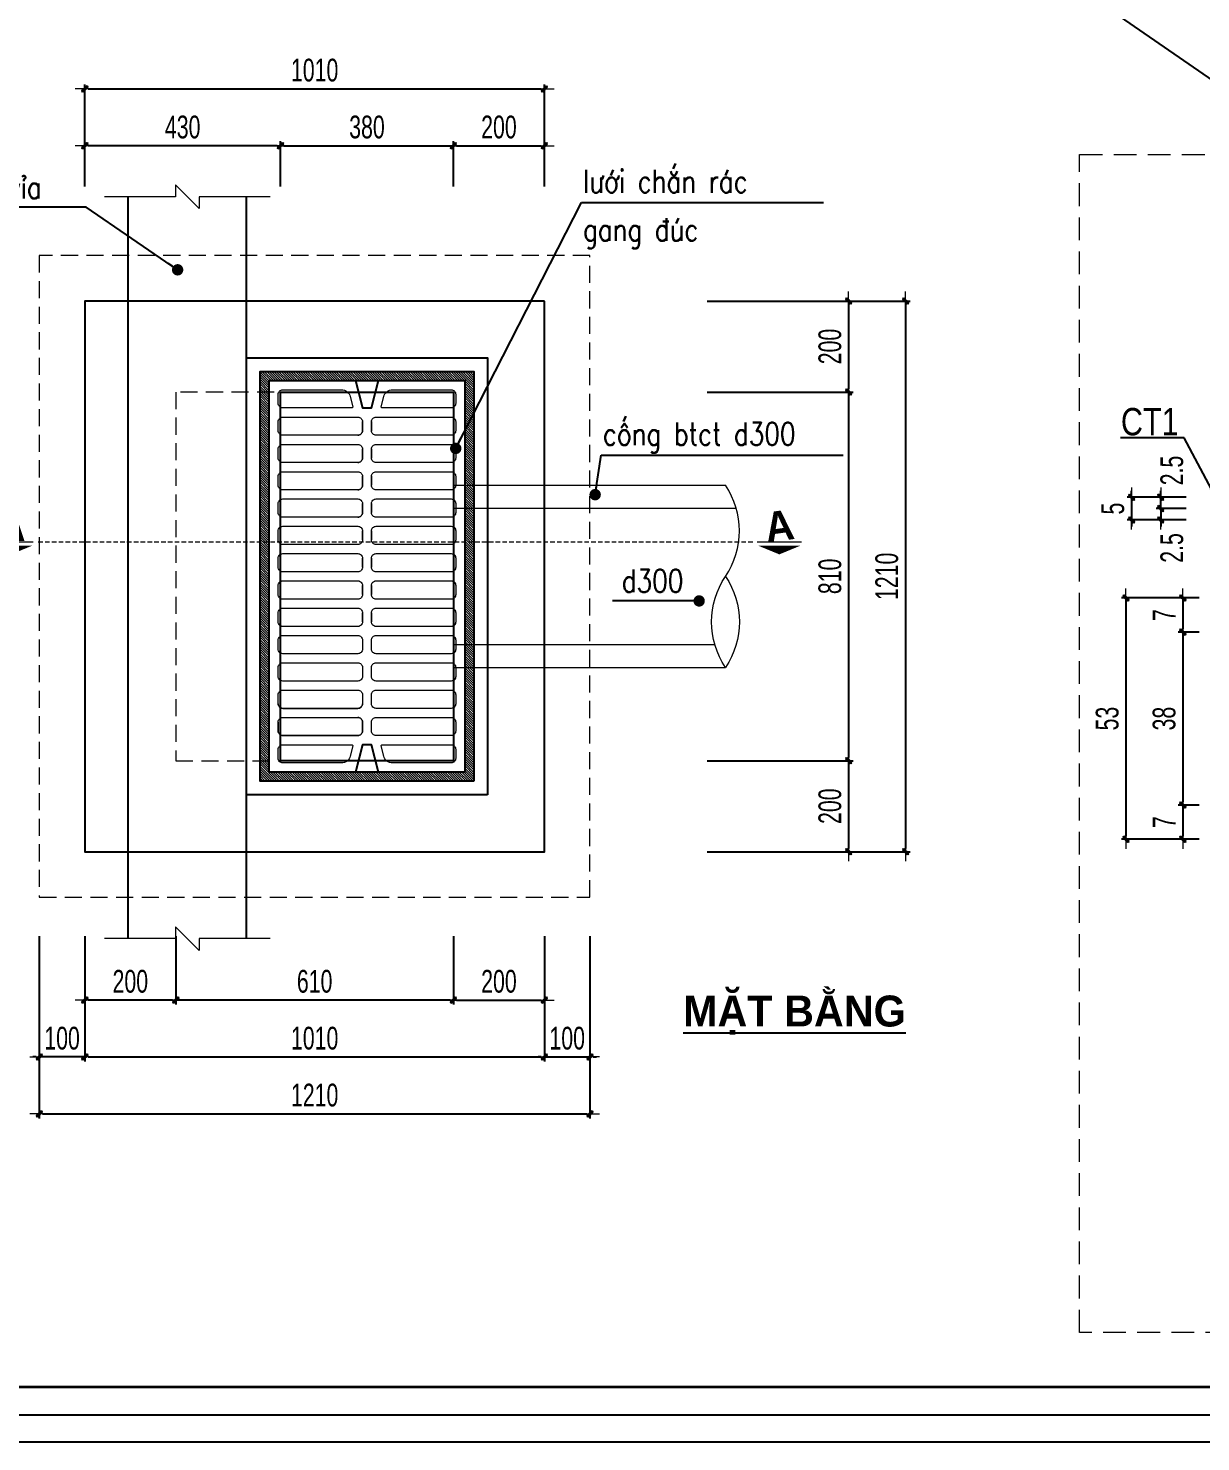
# Model space of a CAD drawing. Header units: inches. Extents: x 144032 to 217447, y 5454 to 57833.
# Drawn here: x 170071 to 172647, y 36756 to 39862 of the extents above; entities that cross this region are included whole.
import ezdxf
from ezdxf.enums import TextEntityAlignment as Align

# ---------------------------------------------------------------- set-up
doc = ezdxf.new("R2010")
doc.units = ezdxf.units.IN
doc.header["$MEASUREMENT"] = 0
doc.linetypes.add('HIDDEN', pattern=[0.375, 0.25, -0.125])
doc.layers.add('ENTTNTHIETKE1', color=2, linetype='Continuous')
doc.layers.add('KHUNGTEN', color=5, linetype='Continuous')
doc.layers.add('KCS_Plotter', color=11, linetype='Continuous', plot=False)
for name, color, linetype, lineweight in [('LC Dim', 8, 'Continuous', 18), ('LC Hatch', 252, 'Continuous', 9), ('LC Khac', 4, 'Continuous', 9), ('LC MANH DUT', 35, 'HIDDEN', 5), ('LC Net dam2', 6, 'Continuous', 40), ('LC Net manh', 9, 'Continuous', 5), ('LC Net thay', 7, 'Continuous', 25), ('LC Text1', 3, 'Continuous', 20), ('LC Text2', 7, 'Continuous', 25), ('THEP', 1, 'Continuous', 35)]:
    doc.layers.add(name, color=color, linetype=linetype, lineweight=lineweight)
doc.styles.add('HOATBIF', font='hoatbif.shx', dxfattribs={"width": 0.7})
doc.styles.add('LC 1', font='')
doc.styles.add('LC 3', font='vnsimli.shx', dxfattribs={"width": 0.75})
doc.styles.add('T2', font='', dxfattribs={"width": 0.8})
doc.styles.get('LC 1').set_extended_font_data('.VnAvantH', bold=True)
doc.styles.get('T2').set_extended_font_data('.VnArialH')
doc.dimstyles.new('1-100(1-25)', dxfattribs={"dimscale": 25, "dimtxt": 2.5, "dimasz": 0.35, "dimexe": 0.5, "dimexo": 0, "dimgap": 0.8, "dimtad": 1, "dimdec": 0, "dimzin": 0, "dimdsep": 46, "dimtxsty": 'HOATBIF', "dimblk1": 'DOT', "dimblk2": 'DOT', "dimsah": 1, "dimcen": -1, "dimdle": 1, "dimclrd": 256, "dimclre": 256, "dimclrt": 4, "dimadec": 3, "dimazin": 2, "dimtfac": 0.333333, "dimtdec": 0, "dimtix": 1, "dimtmove": 2, "dimatfit": 3, "dimldrblk": 'DOT', "dimfxl": 1, "dimtvp": 0.833333, "dimtolj": 1, "dimtzin": 0, "dimarcsym": 0})

# ---------------------------------------------------------------- blocks, each defined once
blk = doc.blocks.new('DOT')
at = {"layer": 'LC Dim'}
blk.add_line((-3, 0), (3, 0), dxfattribs=at)
at = {"layer": 'LC Dim', "color": 4}
blk.add_line((-1, -1), (1, 1), dxfattribs=at)
blk.add_lwpolyline([(0.5, 1), (-1, -0.5), (-0.5, -1), (1, 0.5)], close=True, dxfattribs=at)
blk = doc.blocks.new('*D84')
at = {"layer": 'Defpoints', "color": 0, "transparency": 16777216}
for p in [(172644.2, 38609.9), (172483, 38079.9), (172644.2, 38079.9)]:
    blk.add_point(p, dxfattribs=at)
at = {"layer": 'LC Dim', "lineweight": -2, "transparency": 16777216}
for p, q in [((172644.2, 38609.9), (172473, 38609.9)), ((172483, 38602.9), (172483, 38086.9)), ((172644.2, 38079.9), (172473, 38079.9))]:
    blk.add_line(p, q, dxfattribs=at)
at = {"layer": 'LC Dim', "lineweight": -2, "transparency": 16777216, "xscale": 7, "yscale": 7, "zscale": 7}
for p, rotation in [((172483, 38609.9), 90), ((172483, 38079.9), 270)]:
    blk.add_blockref('DOT', p, dxfattribs=dict(at, rotation=rotation))
at = {"layer": 'LC Dim', "color": 4, "transparency": 16777216, "insert": (172442, 38344.9), "char_height": 50, "attachment_point": 5, "rotation": 90, "style": 'HOATBIF'}
blk.add_mtext('\\A1;53', dxfattribs=at)
blk = doc.blocks.new('_Dot')
at = {"color": 0, "linetype": 'ByBlock', "lineweight": -2}
blk.add_line((-0.5, 0), (-1, 0), dxfattribs=at)
at = {"color": 0, "linetype": 'ByBlock', "const_width": 0.5}
blk.add_lwpolyline([(-0.25, 0, 1), (0.25, 0, 1)], format="xyb", close=True, dxfattribs=at)
blk = doc.blocks.new('*D100')
at = {"layer": 'Defpoints', "color": 0, "transparency": 16777216}
for p in [(172644.2, 38609.9), (172608, 38534.9), (172644.2, 38534.9)]:
    blk.add_point(p, dxfattribs=at)
at = {"layer": 'LC Dim', "lineweight": -2, "transparency": 16777216}
for p, q in [((172644.2, 38609.9), (172598, 38609.9)), ((172608, 38602.9), (172608, 38541.9)), ((172644.2, 38534.9), (172598, 38534.9))]:
    blk.add_line(p, q, dxfattribs=at)
at = {"layer": 'LC Dim', "lineweight": -2, "transparency": 16777216, "xscale": 7, "yscale": 7, "zscale": 7}
for p, rotation in [((172608, 38609.9), 90), ((172608, 38534.9), 270)]:
    blk.add_blockref('DOT', p, dxfattribs=dict(at, rotation=rotation))
at = {"layer": 'LC Dim', "color": 4, "transparency": 16777216, "insert": (172567, 38572.4), "char_height": 50, "attachment_point": 5, "rotation": 90, "style": 'HOATBIF'}
blk.add_mtext('\\A1;7', dxfattribs=at)
blk = doc.blocks.new('*D101')
at = {"layer": 'Defpoints', "color": 0, "transparency": 16777216}
for p in [(172644.2, 38534.9), (172608, 38154.9), (172644.2, 38154.9)]:
    blk.add_point(p, dxfattribs=at)
at = {"layer": 'LC Dim', "lineweight": -2, "transparency": 16777216}
for p, q in [((172644.2, 38534.9), (172598, 38534.9)), ((172608, 38527.9), (172608, 38161.9)), ((172644.2, 38154.9), (172598, 38154.9))]:
    blk.add_line(p, q, dxfattribs=at)
at = {"layer": 'LC Dim', "lineweight": -2, "transparency": 16777216, "xscale": 7, "yscale": 7, "zscale": 7}
for p, rotation in [((172608, 38534.9), 90), ((172608, 38154.9), 270)]:
    blk.add_blockref('DOT', p, dxfattribs=dict(at, rotation=rotation))
at = {"layer": 'LC Dim', "color": 4, "transparency": 16777216, "insert": (172567, 38344.9), "char_height": 50, "attachment_point": 5, "rotation": 90, "style": 'HOATBIF'}
blk.add_mtext('\\A1;38', dxfattribs=at)
blk = doc.blocks.new('*D102')
at = {"layer": 'Defpoints', "color": 0, "transparency": 16777216}
for p in [(172644.2, 38154.9), (172608, 38079.9), (172644.2, 38079.9)]:
    blk.add_point(p, dxfattribs=at)
at = {"layer": 'LC Dim', "lineweight": -2, "transparency": 16777216}
for p, q in [((172644.2, 38154.9), (172598, 38154.9)), ((172608, 38147.9), (172608, 38086.9)), ((172644.2, 38079.9), (172598, 38079.9))]:
    blk.add_line(p, q, dxfattribs=at)
at = {"layer": 'LC Dim', "lineweight": -2, "transparency": 16777216, "xscale": 7, "yscale": 7, "zscale": 7}
for p, rotation in [((172608, 38154.9), 90), ((172608, 38079.9), 270)]:
    blk.add_blockref('DOT', p, dxfattribs=dict(at, rotation=rotation))
at = {"layer": 'LC Dim', "color": 4, "transparency": 16777216, "insert": (172567, 38117.4), "char_height": 50, "attachment_point": 5, "rotation": 90, "style": 'HOATBIF'}
blk.add_mtext('\\A1;7', dxfattribs=at)
blk = doc.blocks.new('*D111')
at = {"layer": 'Defpoints', "color": 0, "transparency": 16777216}
for p in [(172615.5, 38806.3), (172559.4, 38781.3), (172615.5, 38781.3)]:
    blk.add_point(p, dxfattribs=at)
at = {"layer": 'LC Dim', "lineweight": -2, "transparency": 16777216}
for p, q in [((172559.4, 38813.3), (172559.4, 38820.3)), ((172615.5, 38806.3), (172549.4, 38806.3)), ((172559.4, 38806.3), (172559.4, 38781.3)), ((172615.5, 38781.3), (172549.4, 38781.3)), ((172559.4, 38774.3), (172559.4, 38767.3))]:
    blk.add_line(p, q, dxfattribs=at)
at = {"layer": 'LC Dim', "lineweight": -2, "transparency": 16777216, "xscale": 7, "yscale": 7, "zscale": 7}
for p, rotation in [((172559.4, 38806.3), 270), ((172559.4, 38781.3), 90)]:
    blk.add_blockref('DOT', p, dxfattribs=dict(at, rotation=rotation))
at = {"layer": 'LC Dim', "color": 4, "transparency": 16777216, "insert": (172584, 38719.8), "char_height": 50, "attachment_point": 5, "rotation": 90, "style": 'HOATBIF'}
blk.add_mtext('\\A1;2.5', dxfattribs=at)
blk = doc.blocks.new('*D112')
at = {"layer": 'Defpoints', "color": 0, "transparency": 16777216}
for p in [(172559.4, 38831.3), (172615.5, 38831.3), (172615.5, 38806.3)]:
    blk.add_point(p, dxfattribs=at)
at = {"layer": 'LC Dim', "lineweight": -2, "transparency": 16777216}
for p, q in [((172615.5, 38831.3), (172549.4, 38831.3)), ((172559.4, 38838.3), (172559.4, 38845.3)), ((172559.4, 38806.3), (172559.4, 38831.3)), ((172615.5, 38806.3), (172549.4, 38806.3)), ((172559.4, 38799.3), (172559.4, 38792.3))]:
    blk.add_line(p, q, dxfattribs=at)
at = {"layer": 'LC Dim', "lineweight": -2, "transparency": 16777216, "xscale": 7, "yscale": 7, "zscale": 7}
for p, rotation in [((172559.4, 38831.3), 270), ((172559.4, 38806.3), 90)]:
    blk.add_blockref('DOT', p, dxfattribs=dict(at, rotation=rotation))
at = {"layer": 'LC Dim', "color": 4, "transparency": 16777216, "insert": (172584, 38890), "char_height": 50, "attachment_point": 5, "rotation": 90, "style": 'HOATBIF'}
blk.add_mtext('\\A1;2.5', dxfattribs=at)
blk = doc.blocks.new('*D113')
at = {"layer": 'Defpoints', "color": 0, "transparency": 16777216}
for p in [(172615.5, 38831.3), (172495.3, 38781.3), (172615.5, 38781.3)]:
    blk.add_point(p, dxfattribs=at)
at = {"layer": 'LC Dim', "lineweight": -2, "transparency": 16777216}
for p, q in [((172615.5, 38831.3), (172485.3, 38831.3)), ((172495.3, 38838.3), (172495.3, 38845.3)), ((172495.3, 38831.3), (172495.3, 38781.3)), ((172615.5, 38781.3), (172485.3, 38781.3)), ((172495.3, 38774.3), (172495.3, 38767.3))]:
    blk.add_line(p, q, dxfattribs=at)
at = {"layer": 'LC Dim', "lineweight": -2, "transparency": 16777216, "xscale": 7, "yscale": 7, "zscale": 7}
for p, rotation in [((172495.3, 38831.3), 270), ((172495.3, 38781.3), 90)]:
    blk.add_blockref('DOT', p, dxfattribs=dict(at, rotation=rotation))
at = {"layer": 'LC Dim', "color": 4, "transparency": 16777216, "insert": (172454.3, 38806.3), "char_height": 50, "attachment_point": 5, "rotation": 90, "style": 'HOATBIF'}
blk.add_mtext('\\A1;5', dxfattribs=at)
blk = doc.blocks.new('*D153')
at = {"layer": 'Defpoints', "color": 0, "transparency": 16777216}
for p in [(170395.2, 37866.9), (171005.2, 37866.9), (170395.2, 37726.4)]:
    blk.add_point(p, dxfattribs=at)
at = {"layer": 'LC Dim', "lineweight": -2, "transparency": 16777216}
for p, q in [((170395.2, 37866.9), (170395.2, 37716.4)), ((171005.2, 37866.9), (171005.2, 37716.4)), ((170998.2, 37726.4), (170402.2, 37726.4))]:
    blk.add_line(p, q, dxfattribs=at)
at = {"layer": 'LC Dim', "lineweight": -2, "transparency": 16777216, "xscale": 7, "yscale": 7, "zscale": 7, "rotation": 180}
blk.add_blockref('DOT', (170395.2, 37726.4), dxfattribs=at)
at = {"layer": 'LC Dim', "lineweight": -2, "transparency": 16777216, "xscale": 7, "yscale": 7, "zscale": 7}
blk.add_blockref('DOT', (171005.2, 37726.4), dxfattribs=at)
at = {"layer": 'LC Dim', "color": 4, "transparency": 16777216, "insert": (170700.2, 37767.4), "char_height": 50, "attachment_point": 5, "style": 'HOATBIF'}
blk.add_mtext('\\A1;610', dxfattribs=at)
blk = doc.blocks.new('*D154')
at = {"layer": 'Defpoints', "color": 0, "transparency": 16777216}
for p in [(170195.2, 37866.9), (170395.2, 37866.9), (170195.2, 37726.4)]:
    blk.add_point(p, dxfattribs=at)
at = {"layer": 'LC Dim', "lineweight": -2, "transparency": 16777216}
for p, q in [((170195.2, 37866.9), (170195.2, 37716.4)), ((170395.2, 37866.9), (170395.2, 37716.4)), ((170388.2, 37726.4), (170202.2, 37726.4))]:
    blk.add_line(p, q, dxfattribs=at)
at = {"layer": 'LC Dim', "lineweight": -2, "transparency": 16777216, "xscale": 7, "yscale": 7, "zscale": 7, "rotation": 180}
blk.add_blockref('DOT', (170195.2, 37726.4), dxfattribs=at)
at = {"layer": 'LC Dim', "lineweight": -2, "transparency": 16777216, "xscale": 7, "yscale": 7, "zscale": 7}
blk.add_blockref('DOT', (170395.2, 37726.4), dxfattribs=at)
at = {"layer": 'LC Dim', "color": 4, "transparency": 16777216, "insert": (170295.2, 37767.4), "char_height": 50, "attachment_point": 5, "style": 'HOATBIF'}
blk.add_mtext('\\A1;200', dxfattribs=at)
blk = doc.blocks.new('*D155')
at = {"layer": 'Defpoints', "color": 0, "transparency": 16777216}
for p in [(171005.2, 37866.9), (171205.2, 37866.9), (171205.2, 37726.4)]:
    blk.add_point(p, dxfattribs=at)
at = {"layer": 'LC Dim', "lineweight": -2, "transparency": 16777216}
for p, q in [((171005.2, 37866.9), (171005.2, 37716.4)), ((171205.2, 37866.9), (171205.2, 37716.4)), ((171012.2, 37726.4), (171198.2, 37726.4))]:
    blk.add_line(p, q, dxfattribs=at)
at = {"layer": 'LC Dim', "lineweight": -2, "transparency": 16777216, "xscale": 7, "yscale": 7, "zscale": 7, "rotation": 180}
blk.add_blockref('DOT', (171005.2, 37726.4), dxfattribs=at)
at = {"layer": 'LC Dim', "lineweight": -2, "transparency": 16777216, "xscale": 7, "yscale": 7, "zscale": 7}
blk.add_blockref('DOT', (171205.2, 37726.4), dxfattribs=at)
at = {"layer": 'LC Dim', "color": 4, "transparency": 16777216, "insert": (171105.2, 37767.4), "char_height": 50, "attachment_point": 5, "style": 'HOATBIF'}
blk.add_mtext('\\A1;200', dxfattribs=at)
blk = doc.blocks.new('*D156')
at = {"layer": 'Defpoints', "color": 0, "transparency": 16777216}
for p in [(170195.2, 37866.9), (171205.2, 37866.9), (171205.2, 37601.4)]:
    blk.add_point(p, dxfattribs=at)
at = {"layer": 'LC Dim', "lineweight": -2, "transparency": 16777216}
for p, q in [((170195.2, 37866.9), (170195.2, 37591.4)), ((171205.2, 37866.9), (171205.2, 37591.4)), ((170202.2, 37601.4), (171198.2, 37601.4))]:
    blk.add_line(p, q, dxfattribs=at)
at = {"layer": 'LC Dim', "lineweight": -2, "transparency": 16777216, "xscale": 7, "yscale": 7, "zscale": 7, "rotation": 180}
blk.add_blockref('DOT', (170195.2, 37601.4), dxfattribs=at)
at = {"layer": 'LC Dim', "lineweight": -2, "transparency": 16777216, "xscale": 7, "yscale": 7, "zscale": 7}
blk.add_blockref('DOT', (171205.2, 37601.4), dxfattribs=at)
at = {"layer": 'LC Dim', "color": 4, "transparency": 16777216, "insert": (170700.2, 37642.4), "char_height": 50, "attachment_point": 5, "style": 'HOATBIF'}
blk.add_mtext('\\A1;1010', dxfattribs=at)
blk = doc.blocks.new('*D157')
at = {"layer": 'Defpoints', "color": 0, "transparency": 16777216}
for p in [(171205.2, 37866.9), (171305.2, 37866.9), (171305.2, 37601.4)]:
    blk.add_point(p, dxfattribs=at)
at = {"layer": 'LC Dim', "lineweight": -2, "transparency": 16777216}
for p, q in [((171205.2, 37866.9), (171205.2, 37591.4)), ((171305.2, 37866.9), (171305.2, 37591.4)), ((171198.2, 37601.4), (171191.2, 37601.4)), ((171205.2, 37601.4), (171305.2, 37601.4)), ((171312.2, 37601.4), (171319.2, 37601.4))]:
    blk.add_line(p, q, dxfattribs=at)
at = {"layer": 'LC Dim', "lineweight": -2, "transparency": 16777216, "xscale": 7, "yscale": 7, "zscale": 7}
blk.add_blockref('DOT', (171205.2, 37601.4), dxfattribs=at)
at = {"layer": 'LC Dim', "lineweight": -2, "transparency": 16777216, "xscale": 7, "yscale": 7, "zscale": 7, "rotation": 180}
blk.add_blockref('DOT', (171305.2, 37601.4), dxfattribs=at)
at = {"layer": 'LC Dim', "color": 4, "transparency": 16777216, "insert": (171255.2, 37642.4), "char_height": 50, "attachment_point": 5, "style": 'HOATBIF'}
blk.add_mtext('\\A1;100', dxfattribs=at)
blk = doc.blocks.new('*D158')
at = {"layer": 'Defpoints', "color": 0, "transparency": 16777216}
for p in [(170095.2, 37866.9), (170195.2, 37866.9), (170095.2, 37601.4)]:
    blk.add_point(p, dxfattribs=at)
at = {"layer": 'LC Dim', "lineweight": -2, "transparency": 16777216}
for p, q in [((170095.2, 37866.9), (170095.2, 37591.4)), ((170195.2, 37866.9), (170195.2, 37591.4)), ((170088.2, 37601.4), (170081.2, 37601.4)), ((170195.2, 37601.4), (170095.2, 37601.4)), ((170202.2, 37601.4), (170209.2, 37601.4))]:
    blk.add_line(p, q, dxfattribs=at)
at = {"layer": 'LC Dim', "lineweight": -2, "transparency": 16777216, "xscale": 7, "yscale": 7, "zscale": 7}
blk.add_blockref('DOT', (170095.2, 37601.4), dxfattribs=at)
at = {"layer": 'LC Dim', "lineweight": -2, "transparency": 16777216, "xscale": 7, "yscale": 7, "zscale": 7, "rotation": 180}
blk.add_blockref('DOT', (170195.2, 37601.4), dxfattribs=at)
at = {"layer": 'LC Dim', "color": 4, "transparency": 16777216, "insert": (170145.2, 37642.4), "char_height": 50, "attachment_point": 5, "style": 'HOATBIF'}
blk.add_mtext('\\A1;100', dxfattribs=at)
blk = doc.blocks.new('*D159')
at = {"layer": 'Defpoints', "color": 0, "transparency": 16777216}
for p in [(170095.2, 37866.9), (171305.2, 37866.9), (171305.2, 37476.4)]:
    blk.add_point(p, dxfattribs=at)
at = {"layer": 'LC Dim', "lineweight": -2, "transparency": 16777216}
for p, q in [((170095.2, 37866.9), (170095.2, 37466.4)), ((171305.2, 37866.9), (171305.2, 37466.4)), ((170102.2, 37476.4), (171298.2, 37476.4))]:
    blk.add_line(p, q, dxfattribs=at)
at = {"layer": 'LC Dim', "lineweight": -2, "transparency": 16777216, "xscale": 7, "yscale": 7, "zscale": 7, "rotation": 180}
blk.add_blockref('DOT', (170095.2, 37476.4), dxfattribs=at)
at = {"layer": 'LC Dim', "lineweight": -2, "transparency": 16777216, "xscale": 7, "yscale": 7, "zscale": 7}
blk.add_blockref('DOT', (171305.2, 37476.4), dxfattribs=at)
at = {"layer": 'LC Dim', "color": 4, "transparency": 16777216, "insert": (170700.2, 37517.4), "char_height": 50, "attachment_point": 5, "style": 'HOATBIF'}
blk.add_mtext('\\A1;1210', dxfattribs=at)
blk = doc.blocks.new('*D160')
at = {"layer": 'Defpoints', "color": 0, "transparency": 16777216}
for p in [(170195.2, 39603.4), (170195.2, 39513.9), (170625.2, 39513.9)]:
    blk.add_point(p, dxfattribs=at)
at = {"layer": 'LC Dim', "lineweight": -2, "transparency": 16777216}
for p, q in [((170195.2, 39513.9), (170195.2, 39613.4)), ((170618.2, 39603.4), (170202.2, 39603.4)), ((170625.2, 39513.9), (170625.2, 39613.4))]:
    blk.add_line(p, q, dxfattribs=at)
at = {"layer": 'LC Dim', "lineweight": -2, "transparency": 16777216, "xscale": 7, "yscale": 7, "zscale": 7, "rotation": 180}
blk.add_blockref('DOT', (170195.2, 39603.4), dxfattribs=at)
at = {"layer": 'LC Dim', "lineweight": -2, "transparency": 16777216, "xscale": 7, "yscale": 7, "zscale": 7}
blk.add_blockref('DOT', (170625.2, 39603.4), dxfattribs=at)
at = {"layer": 'LC Dim', "color": 4, "transparency": 16777216, "insert": (170410.2, 39644.4), "char_height": 50, "attachment_point": 5, "style": 'HOATBIF'}
blk.add_mtext('\\A1;430', dxfattribs=at)
blk = doc.blocks.new('*D161')
at = {"layer": 'Defpoints', "color": 0, "transparency": 16777216}
for p in [(171005.2, 39603.4), (170625.2, 39513.9), (171005.2, 39513.9)]:
    blk.add_point(p, dxfattribs=at)
at = {"layer": 'LC Dim', "lineweight": -2, "transparency": 16777216}
for p, q in [((170625.2, 39513.9), (170625.2, 39613.4)), ((170632.2, 39603.4), (170998.2, 39603.4)), ((171005.2, 39513.9), (171005.2, 39613.4))]:
    blk.add_line(p, q, dxfattribs=at)
at = {"layer": 'LC Dim', "lineweight": -2, "transparency": 16777216, "xscale": 7, "yscale": 7, "zscale": 7, "rotation": 180}
blk.add_blockref('DOT', (170625.2, 39603.4), dxfattribs=at)
at = {"layer": 'LC Dim', "lineweight": -2, "transparency": 16777216, "xscale": 7, "yscale": 7, "zscale": 7}
blk.add_blockref('DOT', (171005.2, 39603.4), dxfattribs=at)
at = {"layer": 'LC Dim', "color": 4, "transparency": 16777216, "insert": (170815.2, 39644.4), "char_height": 50, "attachment_point": 5, "style": 'HOATBIF'}
blk.add_mtext('\\A1;380', dxfattribs=at)
blk = doc.blocks.new('*D162')
at = {"layer": 'Defpoints', "color": 0, "transparency": 16777216}
for p in [(171205.2, 39603.4), (171005.2, 39513.9), (171205.2, 39513.9)]:
    blk.add_point(p, dxfattribs=at)
at = {"layer": 'LC Dim', "lineweight": -2, "transparency": 16777216}
for p, q in [((171005.2, 39513.9), (171005.2, 39613.4)), ((171012.2, 39603.4), (171198.2, 39603.4)), ((171205.2, 39513.9), (171205.2, 39613.4))]:
    blk.add_line(p, q, dxfattribs=at)
at = {"layer": 'LC Dim', "lineweight": -2, "transparency": 16777216, "xscale": 7, "yscale": 7, "zscale": 7, "rotation": 180}
blk.add_blockref('DOT', (171005.2, 39603.4), dxfattribs=at)
at = {"layer": 'LC Dim', "lineweight": -2, "transparency": 16777216, "xscale": 7, "yscale": 7, "zscale": 7}
blk.add_blockref('DOT', (171205.2, 39603.4), dxfattribs=at)
at = {"layer": 'LC Dim', "color": 4, "transparency": 16777216, "insert": (171105.2, 39644.4), "char_height": 50, "attachment_point": 5, "style": 'HOATBIF'}
blk.add_mtext('\\A1;200', dxfattribs=at)
blk = doc.blocks.new('*D163')
at = {"layer": 'Defpoints', "color": 0, "transparency": 16777216}
for p in [(171205.2, 39728.4), (170195.2, 39513.9), (171205.2, 39513.9)]:
    blk.add_point(p, dxfattribs=at)
at = {"layer": 'LC Dim', "lineweight": -2, "transparency": 16777216}
for p, q in [((170195.2, 39513.9), (170195.2, 39738.4)), ((170202.2, 39728.4), (171198.2, 39728.4)), ((171205.2, 39513.9), (171205.2, 39738.4))]:
    blk.add_line(p, q, dxfattribs=at)
at = {"layer": 'LC Dim', "lineweight": -2, "transparency": 16777216, "xscale": 7, "yscale": 7, "zscale": 7, "rotation": 180}
blk.add_blockref('DOT', (170195.2, 39728.4), dxfattribs=at)
at = {"layer": 'LC Dim', "lineweight": -2, "transparency": 16777216, "xscale": 7, "yscale": 7, "zscale": 7}
blk.add_blockref('DOT', (171205.2, 39728.4), dxfattribs=at)
at = {"layer": 'LC Dim', "color": 4, "transparency": 16777216, "insert": (170700.2, 39769.4), "char_height": 50, "attachment_point": 5, "style": 'HOATBIF'}
blk.add_mtext('\\A1;1010', dxfattribs=at)
blk = doc.blocks.new('*D164')
at = {"layer": 'Defpoints', "color": 0, "transparency": 16777216}
for p in [(171563.1, 39262.4), (171563.1, 39062.4), (171873.6, 39062.4)]:
    blk.add_point(p, dxfattribs=at)
at = {"layer": 'LC Dim', "lineweight": -2, "transparency": 16777216}
for p, q in [((171563.1, 39262.4), (171883.6, 39262.4)), ((171873.6, 39255.4), (171873.6, 39069.4)), ((171563.1, 39062.4), (171883.6, 39062.4))]:
    blk.add_line(p, q, dxfattribs=at)
at = {"layer": 'LC Dim', "lineweight": -2, "transparency": 16777216, "xscale": 7, "yscale": 7, "zscale": 7}
for p, rotation in [((171873.6, 39262.4), 90), ((171873.6, 39062.4), 270)]:
    blk.add_blockref('DOT', p, dxfattribs=dict(at, rotation=rotation))
at = {"layer": 'LC Dim', "color": 4, "transparency": 16777216, "insert": (171832.6, 39162.4), "char_height": 50, "attachment_point": 5, "rotation": 90, "style": 'HOATBIF'}
blk.add_mtext('\\A1;200', dxfattribs=at)
blk = doc.blocks.new('*D165')
at = {"layer": 'Defpoints', "color": 0, "transparency": 16777216}
for p in [(171563.1, 39062.4), (171563.1, 38252.4), (171873.6, 38252.4)]:
    blk.add_point(p, dxfattribs=at)
at = {"layer": 'LC Dim', "lineweight": -2, "transparency": 16777216}
for p, q in [((171563.1, 39062.4), (171883.6, 39062.4)), ((171873.6, 39055.4), (171873.6, 38259.4)), ((171563.1, 38252.4), (171883.6, 38252.4))]:
    blk.add_line(p, q, dxfattribs=at)
at = {"layer": 'LC Dim', "lineweight": -2, "transparency": 16777216, "xscale": 7, "yscale": 7, "zscale": 7}
for p, rotation in [((171873.6, 39062.4), 90), ((171873.6, 38252.4), 270)]:
    blk.add_blockref('DOT', p, dxfattribs=dict(at, rotation=rotation))
at = {"layer": 'LC Dim', "color": 4, "transparency": 16777216, "insert": (171832.6, 38657.4), "char_height": 50, "attachment_point": 5, "rotation": 90, "style": 'HOATBIF'}
blk.add_mtext('\\A1;810', dxfattribs=at)
blk = doc.blocks.new('*D166')
at = {"layer": 'Defpoints', "color": 0, "transparency": 16777216}
for p in [(171563.1, 38252.4), (171563.1, 38052.4), (171873.6, 38052.4)]:
    blk.add_point(p, dxfattribs=at)
at = {"layer": 'LC Dim', "lineweight": -2, "transparency": 16777216}
for p, q in [((171563.1, 38252.4), (171883.6, 38252.4)), ((171873.6, 38245.4), (171873.6, 38059.4)), ((171563.1, 38052.4), (171883.6, 38052.4))]:
    blk.add_line(p, q, dxfattribs=at)
at = {"layer": 'LC Dim', "lineweight": -2, "transparency": 16777216, "xscale": 7, "yscale": 7, "zscale": 7}
for p, rotation in [((171873.6, 38252.4), 90), ((171873.6, 38052.4), 270)]:
    blk.add_blockref('DOT', p, dxfattribs=dict(at, rotation=rotation))
at = {"layer": 'LC Dim', "color": 4, "transparency": 16777216, "insert": (171832.6, 38152.4), "char_height": 50, "attachment_point": 5, "rotation": 90, "style": 'HOATBIF'}
blk.add_mtext('\\A1;200', dxfattribs=at)
blk = doc.blocks.new('*D167')
at = {"layer": 'Defpoints', "color": 0, "transparency": 16777216}
for p in [(171563.1, 39262.4), (171563.1, 38052.4), (171998.6, 38052.4)]:
    blk.add_point(p, dxfattribs=at)
at = {"layer": 'LC Dim', "lineweight": -2, "transparency": 16777216}
for p, q in [((171563.1, 39262.4), (172008.6, 39262.4)), ((171998.6, 39255.4), (171998.6, 38059.4)), ((171563.1, 38052.4), (172008.6, 38052.4))]:
    blk.add_line(p, q, dxfattribs=at)
at = {"layer": 'LC Dim', "lineweight": -2, "transparency": 16777216, "xscale": 7, "yscale": 7, "zscale": 7}
for p, rotation in [((171998.6, 39262.4), 90), ((171998.6, 38052.4), 270)]:
    blk.add_blockref('DOT', p, dxfattribs=dict(at, rotation=rotation))
at = {"layer": 'LC Dim', "color": 4, "transparency": 16777216, "insert": (171957.6, 38657.4), "char_height": 50, "attachment_point": 5, "rotation": 90, "style": 'HOATBIF'}
blk.add_mtext('\\A1;1210', dxfattribs=at)
blk = doc.blocks.new('TIEUDE2')
at = {"layer": 'LC Text2', "color": 7, "style": 'LC 1'}
blk.add_attdef('%%UTIªU§Ò', text='', height=3.5, dxfattribs=at).set_placement((0, 0), align=Align.BOTTOM_CENTER)
blk.add_attdef('TL', text='', height=2.2, dxfattribs=at).set_placement((0, -1.8), align=Align.TOP_CENTER)
blk = doc.blocks.new('*U168')
at = {"layer": 'LC Khac', "color": 1, "ltscale": 2}
for p, q in [((0, 485), (0, 0)), ((0, -7955), (0, -8440))]:
    blk.add_line(p, q, dxfattribs=at)
for points in [[(134, 243, 0, 471, 0), (37, 243, 275, 275, 0)], [(134, -8197, 0, 471, 0), (37, -8197, 275, 275, 0)]]:
    blk.add_lwpolyline(points, format="xyseb", dxfattribs=at)
at = {"layer": 'LC MANH DUT', "ltscale": 200}
blk.add_line((0, -49), (0, -7911), dxfattribs=at)
at = {"ltscale": 2, "style": 'LC 1'}
for p in [(-179, 243), (-179, -8197)]:
    blk.add_attdef('LC', text='', height=330, dxfattribs=at).set_placement(p, align=Align.MIDDLE_CENTER)
blk = doc.blocks.new('khung vpn')
at = {"layer": 'Defpoints'}
blk.add_line((52498.758, -4235.276), (52556.46, -4235.276), dxfattribs=at)
at = {"layer": 'KHUNGTEN'}
blk.add_lwpolyline([(52556.243, -4234.885), (52502.048, -4234.885), (52502.048, -4195.662), (52556.243, -4195.662)], close=True, dxfattribs=at)
at = {"layer": 'THEP'}
blk.add_lwpolyline([(52555.832, -4234.474), (52502.459, -4234.474), (52502.459, -4196.073), (52555.832, -4196.073)], close=True, dxfattribs=at)

msp = doc.modelspace()

# ---------------------------------------------------------------- hatches: boundary and pattern name
at = {"layer": 'LC Hatch'}
h = msp.add_hatch(dxfattribs=at)
h.set_pattern_fill('ANSI31', color=256, scale=29.7, angle=270, style=0)
h.set_pattern_definition([(315, (97268.2095, 342248.753), (2.625133925, 2.625133925), [])])
h.paths.add_polyline_path([(171030.2, 39087.4), (170600.2, 39087.4), (170600.2, 38227.4), (171030.2, 38227.4)])
h.paths.add_polyline_path([(170625.2, 38252.4), (171005.2, 38252.4), (171005.2, 39062.4), (170625.2, 39062.4)])
h.paths.add_polyline_path([(171050.2, 39107.4), (171050.2, 38207.4), (170580.2, 38207.4), (170580.2, 39107.4)])
h.paths.add_polyline_path([(170625.2, 38252.4), (171005.2, 38252.4), (171005.2, 39062.4), (170625.2, 39062.4)])

# ---------------------------------------------------------------- linework, layer by layer
at = {"layer": 'KCS_Plotter'}
msp.add_line((168400.5, 42696.3), (177005.9, 36756.1), dxfattribs=at)
at = {"layer": 'LC MANH DUT', "ltscale": 200}
msp.add_lwpolyline([(172381.1, 39584.6), (175782.9, 39584.6), (175782.9, 36996), (172381.1, 36996)], close=True, dxfattribs=at)
at = {"layer": 'LC MANH DUT', "ltscale": 150}
for points in [[(171305.2, 39362.4), (170095.2, 39362.4), (170095.2, 37952.4), (171305.2, 37952.4)], [(171005.2, 39062.4), (170395.2, 39062.4), (170395.2, 38252.4), (171005.2, 38252.4)]]:
    msp.add_lwpolyline(points, close=True, dxfattribs=at)
at = {"layer": 'LC Net dam2', "color": 6, "lineweight": 25}
for points in [[(171050.2, 38207.4), (170580.2, 38207.4), (170580.2, 39107.4), (171050.2, 39107.4)], [(171030.2, 38227.4), (170600.2, 38227.4), (170600.2, 39087.4), (171030.2, 39087.4)]]:
    msp.add_lwpolyline(points, close=True, dxfattribs=at)
at = {"layer": 'LC Net manh'}
for points in [[(170602.2, 39491.4), (170446.2, 39491.4), (170446.2, 39465.4), (170394.2, 39517.4), (170394.2, 39491.4), (170238.2, 39491.4)], [(171005.2, 38857.4), (171603.1, 38857.4)], [(171005.2, 38807.4), (171626.5, 38807.4)], [(171005.2, 38507.4), (171579.8, 38507.4)], [(171005.2, 38457.4), (171603.1, 38457.4)], [(170602.2, 37861.6), (170446.2, 37861.6), (170446.2, 37835.6), (170394.2, 37887.6), (170394.2, 37861.6), (170238.2, 37861.6)]]:
    msp.add_lwpolyline(points, dxfattribs=at)
at = {"layer": 'LC Net manh', "linetype": 'ByBlock'}
for points in [[(170784, 39029.9, -0.487928), (170782.1, 39027.4), (170630.2, 39027.4, -0.414214), (170620.2, 39037.4), (170620.2, 39057.4, -0.414214), (170630.2, 39067.4), (170759, 39067.4, -0.344151), (170778.4, 39052.3)], [(171000.2, 39067.4, -0.414214), (171010.2, 39057.4), (171010.2, 39037.4, -0.414214), (171000.2, 39027.4), (170848.4, 39027.4, -0.487928), (170846.5, 39029.9), (170852.1, 39052.3, -0.344151), (170871.5, 39067.4)], [(170805.2, 38757.4), (170805.2, 38737.4), (170805.2, 38757.4), (170805.2, 38737.4, -0.414214), (170795.2, 38727.4), (170630.2, 38727.4, -0.414214), (170620.2, 38737.4), (170620.2, 38757.4, -0.414214), (170630.2, 38767.4), (170795.2, 38767.4, -0.414214)], [(170805.2, 38497.4, -0.414214), (170795.2, 38487.4), (170630.2, 38487.4, -0.414214), (170620.2, 38497.4), (170620.2, 38517.4, -0.414214), (170630.2, 38527.4), (170795.2, 38527.4, -0.414214), (170805.2, 38517.4)], [(170835.2, 38487.4, -0.414214), (170825.2, 38497.4), (170825.2, 38517.4, -0.414214), (170835.2, 38527.4), (171000.2, 38527.4, -0.414214), (171010.2, 38517.4), (171010.2, 38497.4, -0.414214), (171000.2, 38487.4)], [(170805.2, 38457.4), (170805.2, 38437.4, -0.414214), (170795.2, 38427.4), (170630.2, 38427.4, -0.414214), (170620.2, 38437.4), (170620.2, 38457.4, -0.414214), (170630.2, 38467.4), (170795.2, 38467.4, -0.414214)], [(171000.2, 38467.4, -0.414214), (171010.2, 38457.4), (171010.2, 38437.4, -0.414214), (171000.2, 38427.4), (170835.2, 38427.4, -0.414214), (170825.2, 38437.4), (170825.2, 38457.4, -0.414214), (170835.2, 38467.4)], [(171000.2, 38407.4, -0.414214), (171010.2, 38397.4), (171010.2, 38377.4, -0.414214), (171000.2, 38367.4), (170835.2, 38367.4, -0.414214), (170825.2, 38377.4), (170825.2, 38397.4, -0.414214), (170835.2, 38407.4)], [(170630.2, 38307.4, -0.414214), (170620.2, 38317.4), (170620.2, 38337.4), (170620.2, 38317.4, 0.414214)], [(171000.2, 38347.4, -0.414214), (171010.2, 38337.4), (171010.2, 38317.4, -0.414214), (171000.2, 38307.4), (170835.2, 38307.4, -0.414214), (170825.2, 38317.4), (170825.2, 38337.4, -0.414214), (170835.2, 38347.4)], [(170784, 38284.9), (170778.4, 38262.6, -0.344151), (170759, 38247.4), (170630.2, 38247.4, -0.414214), (170620.2, 38257.4), (170620.2, 38277.4, -0.414214), (170630.2, 38287.4), (170782.1, 38287.4, -0.487928)], [(171000.2, 38287.4, -0.414214), (171010.2, 38277.4), (171010.2, 38257.4, -0.414214), (171000.2, 38247.4), (170871.5, 38247.4, -0.344151), (170852.1, 38262.6), (170846.5, 38284.9, -0.487928), (170848.4, 38287.4)]]:
    msp.add_lwpolyline(points, format="xyb", close=True, dxfattribs=at)
for points in [[(170795.2, 38967.4, 0.414214), (170805.2, 38977.4, -0.414214), (170795.2, 38967.4), (170630.2, 38967.4, -0.414214), (170620.2, 38977.4), (170620.2, 38997.4, -0.414214), (170630.2, 39007.4), (170795.2, 39007.4, -0.414214), (170805.2, 38997.4), (170805.2, 38977.4), (170805.2, 38997.4), (170805.2, 38977.4)], [(170825.2, 38997.4, -0.414214), (170835.2, 39007.4), (171000.2, 39007.4, -0.414214), (171010.2, 38997.4), (171010.2, 38977.4, -0.414214), (171000.2, 38967.4), (170835.2, 38967.4, -0.414214), (170825.2, 38977.4), (170825.2, 38997.4), (170825.2, 38977.4)], [(170795.2, 38907.4, 0.414214), (170805.2, 38917.4, -0.414214), (170795.2, 38907.4), (170630.2, 38907.4, -0.414214), (170620.2, 38917.4), (170620.2, 38937.4, -0.414214), (170630.2, 38947.4), (170795.2, 38947.4, -0.414214), (170805.2, 38937.4), (170805.2, 38917.4), (170805.2, 38937.4), (170805.2, 38917.4)], [(170825.2, 38937.4, -0.414214), (170835.2, 38947.4), (171000.2, 38947.4, -0.414214), (171010.2, 38937.4), (171010.2, 38917.4, -0.414214), (171000.2, 38907.4), (170835.2, 38907.4, -0.414214), (170825.2, 38917.4), (170825.2, 38937.4), (170825.2, 38917.4)], [(170795.2, 38847.4, 0.414214), (170805.2, 38857.4, -0.414214), (170795.2, 38847.4), (170630.2, 38847.4, -0.414214), (170620.2, 38857.4), (170620.2, 38877.4, -0.414214), (170630.2, 38887.4), (170795.2, 38887.4, -0.414214), (170805.2, 38877.4), (170805.2, 38857.4), (170805.2, 38877.4), (170805.2, 38857.4)], [(170825.2, 38877.4, -0.414214), (170835.2, 38887.4), (171000.2, 38887.4, -0.414214), (171010.2, 38877.4), (171010.2, 38857.4, -0.414214), (171000.2, 38847.4), (170835.2, 38847.4, -0.414214), (170825.2, 38857.4), (170825.2, 38877.4), (170825.2, 38857.4)], [(170795.2, 38787.4, 0.414214), (170805.2, 38797.4, -0.414214), (170795.2, 38787.4), (170630.2, 38787.4, -0.414214), (170620.2, 38797.4), (170620.2, 38817.4, -0.414214), (170630.2, 38827.4), (170795.2, 38827.4, -0.414214), (170805.2, 38817.4), (170805.2, 38797.4), (170805.2, 38817.4), (170805.2, 38797.4)], [(170825.2, 38817.4, -0.414214), (170835.2, 38827.4), (171000.2, 38827.4, -0.414214), (171010.2, 38817.4), (171010.2, 38797.4, -0.414214), (171000.2, 38787.4), (170835.2, 38787.4, -0.414214), (170825.2, 38797.4), (170825.2, 38817.4), (170825.2, 38797.4)], [(170795.2, 38767.4, -0.414214), (170805.2, 38757.4)], [(170825.2, 38757.4, -0.414214), (170835.2, 38767.4), (171000.2, 38767.4, -0.414214), (171010.2, 38757.4), (171010.2, 38737.4, -0.414214), (171000.2, 38727.4), (170835.2, 38727.4, -0.414214), (170825.2, 38737.4), (170825.2, 38757.4), (170825.2, 38737.4)], [(170805.2, 38677.4), (170805.2, 38697.4), (170805.2, 38677.4, -0.414214), (170795.2, 38667.4), (170630.2, 38667.4, -0.414214), (170620.2, 38677.4), (170620.2, 38697.4, -0.414214), (170630.2, 38707.4), (170795.2, 38707.4, -0.414214), (170805.2, 38697.4)], [(170825.2, 38697.4, -0.414214), (170835.2, 38707.4), (171000.2, 38707.4, -0.414214), (171010.2, 38697.4), (171010.2, 38677.4, -0.414214), (171000.2, 38667.4), (170835.2, 38667.4, -0.414214), (170825.2, 38677.4), (170825.2, 38697.4), (170825.2, 38677.4)], [(170805.2, 38617.4), (170805.2, 38637.4), (170805.2, 38617.4, -0.414214), (170795.2, 38607.4), (170630.2, 38607.4, -0.414214), (170620.2, 38617.4), (170620.2, 38637.4, -0.414214), (170630.2, 38647.4), (170795.2, 38647.4, -0.414214), (170805.2, 38637.4)], [(170825.2, 38637.4, -0.414214), (170835.2, 38647.4), (171000.2, 38647.4, -0.414214), (171010.2, 38637.4), (171010.2, 38617.4, -0.414214), (171000.2, 38607.4), (170835.2, 38607.4, -0.414214), (170825.2, 38617.4), (170825.2, 38637.4), (170825.2, 38617.4)], [(170805.2, 38557.4, -0.414214), (170795.2, 38547.4), (170630.2, 38547.4, -0.414214), (170620.2, 38557.4), (170620.2, 38577.4, -0.414214), (170630.2, 38587.4), (170795.2, 38587.4, -0.414214), (170805.2, 38577.4), (170805.2, 38557.4), (170805.2, 38577.4)], [(170825.2, 38577.4, -0.414214), (170835.2, 38587.4), (171000.2, 38587.4, -0.414214), (171010.2, 38577.4), (171010.2, 38557.4, -0.414214), (171000.2, 38547.4), (170835.2, 38547.4, -0.414214), (170825.2, 38557.4), (170825.2, 38577.4), (170825.2, 38557.4)], [(170620.2, 38377.4, 0.414214), (170630.2, 38367.4, -0.414214), (170620.2, 38377.4), (170620.2, 38397.4, -0.414214), (170630.2, 38407.4), (170795.2, 38407.4, -0.414214), (170805.2, 38397.4), (170805.2, 38377.4, -0.414214), (170795.2, 38367.4, 0.414214), (170805.2, 38377.4)], [(171010.2, 38377.4, -0.414214), (171000.2, 38367.4), (170835.2, 38367.4, -0.414214), (170825.2, 38377.4)], [(170620.2, 38337.4, -0.414214), (170630.2, 38347.4), (170795.2, 38347.4, -0.414214), (170805.2, 38337.4), (170805.2, 38317.4, -0.414214), (170795.2, 38307.4), (170630.2, 38307.4), (170795.2, 38307.4, 0.414214), (170805.2, 38317.4), (170805.2, 38337.4, 0.414214), (170795.2, 38347.4)]]:
    msp.add_lwpolyline(points, format="xyb", dxfattribs=at)
at = {"layer": 'LC Net manh'}
msp.add_lwpolyline([(171603.1, 38657.4, -0.305), (171603.1, 38457.4, -0.305), (171603.1, 38657.4, 0.305), (171603.1, 38857.4)], format="xyb", dxfattribs=at)
at = {"layer": 'LC Net manh', "linetype": 'ByBlock'}
msp.add_lwpolyline([(170795.2, 38367.4), (170630.2, 38367.4)], close=True, dxfattribs=at)
at = {"layer": 'LC Net thay', "color": 3}
for p, q in [((170290.2, 37861.6), (170290.2, 39491.4)), ((170550.2, 37861.6), (170550.2, 39491.4))]:
    msp.add_line(p, q, dxfattribs=at)
at = {"layer": 'LC Net thay'}
for points in [[(171205.2, 39262.4), (170195.2, 39262.4), (170195.2, 38052.4), (171205.2, 38052.4)], [(171080.2, 38177.4), (170550.2, 38177.4), (170550.2, 39137.4), (171080.2, 39137.4)], [(170625.2, 38252.4), (170625.2, 39062.4), (171005.2, 39062.4), (171005.2, 38252.4)]]:
    msp.add_lwpolyline(points, close=True, dxfattribs=at)
at = {"layer": 'LC Net thay', "linetype": 'ByBlock'}
msp.add_lwpolyline([(170840.2, 38227.4), (170825.2, 38287.4), (170805.2, 38287.4), (170790.2, 38227.4), (170600.2, 38227.4), (170600.2, 39087.4), (170790.2, 39087.4), (170805.2, 39027.4), (170825.2, 39027.4), (170840.2, 39087.4), (171030.2, 39087.4), (171030.2, 38227.4)], close=True, dxfattribs=at)

# ---------------------------------------------------------------- block references
at = {"layer": 'ENTTNTHIETKE1', "color": 6, "xscale": 149.1374645994381, "yscale": 149.1374645994381, "zscale": 149.1374645994381}
msp.add_blockref('khung vpn', (-7661131.2, 668394.4), dxfattribs=at)
at = {"layer": 'LC Net manh'}
ref = msp.add_blockref('*U168', (171672.7, 38732.5, 0), dxfattribs=dict(at, xscale=0.2000062016392883, yscale=0.2000062016392883, zscale=0.2000062016392883, rotation=269.999216292062))
ref.add_attrib('LC', 'A', dxfattribs={"layer": '0', "ltscale": 2, "height": 66, "style": 'LC 1'}).set_placement((170033.1, 38768.2, 0), align=Align.MIDDLE_CENTER)
ref.add_attrib('LC', 'A', dxfattribs={"layer": '0', "ltscale": 2, "height": 66, "rotation": 8, "style": 'LC 1'}).set_placement((171721.2, 38768.2, 0), align=Align.MIDDLE_CENTER)
at = {"layer": 'LC Text2'}
ref = msp.add_blockref('TIEUDE2', (171754.5, 37648, 0), dxfattribs=dict(at, xscale=20.00062016392256, yscale=20.00062016392256, zscale=20.00062016392256, rotation=359.999216292062))
ref.add_attrib('%%UTIªU§Ò', '%%UmÆt b»ng', dxfattribs={"color": 7, "height": 67.925, "rotation": 359.9992, "style": 'LC 1'}).set_placement((171754.5, 37648, 0), align=Align.BOTTOM_CENTER)

# ---------------------------------------------------------------- texts
at = {"layer": 'LC Text1', "color": 3, "style": 'LC 3', "width": 0.8}
for s, height, p in [('viªn bã vØa', 50.002, (169802.2, 39487.4)), ('l\xadíi ch¾n r¸c', 50.002, (171290.1, 39500.4)), ('gang ®óc', 50, (171290.1, 39394.4)), ('cèng btct d300', 50.002, (171333.6, 38945.4)), ('d300', 50, (171375.1, 38622.4))]:
    msp.add_text(s, height=height, rotation=359.9992, dxfattribs=at).set_placement(p)
at = {"layer": 'LC Text2', "style": 'T2', "width": 0.8}
msp.add_text('ct1', height=60, dxfattribs=at).set_placement((172471.9, 38967.3))

# ---------------------------------------------------------------- dimensions: what is measured, and where the dimension line sits
at = {"layer": 'LC Dim'}
for base, p1, p2, picture, middle in [((171205.2, 39728.4), (170195.2, 39513.9), (171205.2, 39513.9), '*D163', (170700.2, 39769.4)), ((170195.2, 39603.4), (170625.2, 39513.9), (170195.2, 39513.9), '*D160', (170410.2, 39644.4)), ((171005.2, 39603.4), (170625.2, 39513.9), (171005.2, 39513.9), '*D161', (170815.2, 39644.4)), ((171205.2, 39603.4), (171005.2, 39513.9), (171205.2, 39513.9), '*D162', (171105.2, 39644.4)), ((170095.2, 37601.4), (170195.2, 37866.9), (170095.2, 37866.9), '*D158', (170145.2, 37642.4)), ((171305.2, 37476.4), (170095.2, 37866.9), (171305.2, 37866.9), '*D159', (170700.2, 37517.4)), ((170195.2, 37726.4), (170395.2, 37866.9), (170195.2, 37866.9), '*D154', (170295.2, 37767.4)), ((171205.2, 37601.4), (170195.2, 37866.9), (171205.2, 37866.9), '*D156', (170700.2, 37642.4)), ((170395.2, 37726.4), (171005.2, 37866.9), (170395.2, 37866.9), '*D153', (170700.2, 37767.4)), ((171205.2, 37726.4), (171005.2, 37866.9), (171205.2, 37866.9), '*D155', (171105.2, 37767.4)), ((171305.2, 37601.4), (171205.2, 37866.9), (171305.2, 37866.9), '*D157', (171255.2, 37642.4))]:
    dim = msp.add_linear_dim(base=base, p1=p1, p2=p2, dimstyle='1-100(1-25)', override={"dimscale": 20}, dxfattribs=at)
    dim.commit()
    dim.dimension.update_dxf_attribs({"geometry": picture, "text_midpoint": middle})
for base, p1, p2, override, picture, middle in [((171873.6, 39062.4), (171563.1, 39262.4), (171563.1, 39062.4), {"dimscale": 20}, '*D164', (171832.6, 39162.4)), ((171998.6, 38052.4), (171563.1, 39262.4), (171563.1, 38052.4), {"dimscale": 20}, '*D167', (171957.6, 38657.4)), ((171873.6, 38252.4), (171563.1, 39062.4), (171563.1, 38252.4), {"dimscale": 20}, '*D165', (171832.6, 38657.4)), ((172495.3, 38781.3), (172615.5, 38831.3), (172615.5, 38781.3), {"dimscale": 20, "dimlfac": 0.1}, '*D113', (172454.3, 38806.3)), ((172483, 38079.9), (172644.2, 38609.9), (172644.2, 38079.9), {"dimscale": 20, "dimlfac": 0.1}, '*D84', (172442, 38344.9)), ((172608.03141, 38534.859), (172644.21068, 38609.85899), (172644.21068, 38534.859), {"dimscale": 20, "dimlfac": 0.1}, '*D100', (172567.03141, 38572.359)), ((172608, 38154.9), (172644.2, 38534.9), (172644.2, 38154.9), {"dimscale": 20, "dimlfac": 0.1}, '*D101', (172567, 38344.9)), ((171873.6, 38052.4), (171563.1, 38252.4), (171563.1, 38052.4), {"dimscale": 20}, '*D166', (171832.6, 38152.4)), ((172608.03141, 38079.85905), (172644.21068, 38154.85904), (172644.21068, 38079.85905), {"dimscale": 20, "dimlfac": 0.1}, '*D102', (172567.03141, 38117.35904))]:
    dim = msp.add_linear_dim(base=base, p1=p1, p2=p2, angle=90, dimstyle='1-100(1-25)', override=override, dxfattribs=at)
    dim.commit()
    dim.dimension.update_dxf_attribs({"geometry": picture, "text_midpoint": middle})
for base, p2, picture, middle in [((172559.4, 38831.3), (172615.5, 38831.3), '*D112', (172584, 38890)), ((172559.4, 38781.3), (172615.5, 38781.3), '*D111', (172584, 38719.8))]:
    dim = msp.add_linear_dim(base=base, p1=(172615.5, 38806.3), p2=p2, angle=90, text='2.5', dimstyle='1-100(1-25)', override={"dimscale": 20, "dimlfac": 0.1}, dxfattribs=at)
    dim.commit()
    dim.dimension.update_dxf_attribs({"geometry": picture, "text_midpoint": middle, "dimtype": 160})

# ---------------------------------------------------------------- leaders
at = {"layer": 'LC Dim', "color": 3}
for points in [[(171010.2, 38938.5), (171286.5, 39478.9), (171818.1, 39478.9)], [(170399.1, 39330.9), (170198.2, 39468.9), (169798, 39468.9)], [(171316.6, 38836.9), (171330, 38923.9), (171861.6, 38923.9)]]:
    msp.add_leader(points, dimstyle='1-100(1-25)', override={"dimasz": 1, "dimtad": 0}, dxfattribs=at)
at = {"layer": 'LC Dim'}
msp.add_leader([(172670.8, 38849), (172611.1, 38961.4), (172471, 38961.4)], dimstyle='1-100(1-25)', override={"dimscale": 20, "dimlfac": 0.1}, dxfattribs=at)
at = {"layer": 'LC Net thay', "color": 3}
msp.add_leader([(171545.1, 38603.4), (171354.6, 38603.4)], dimstyle='1-100(1-25)', override={"dimasz": 1, "dimgap": 0.8, "dimtad": 0}, dxfattribs=at)

doc.saveas('drawing.dxf')
